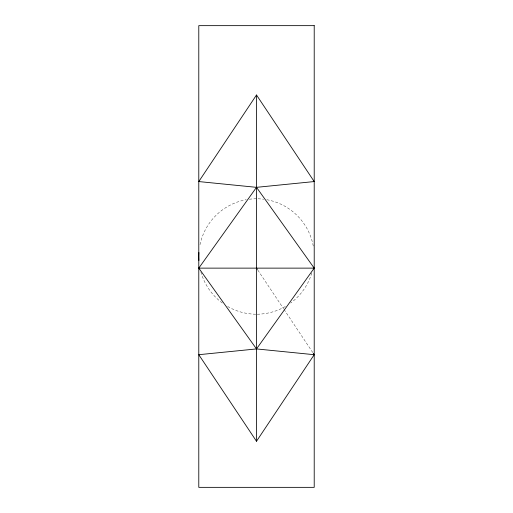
<?xml version="1.0" encoding="UTF-8"?>
<svg xmlns="http://www.w3.org/2000/svg" width="513" height="513" viewBox="0 0 513 513"><rect width="100%" height="100%" fill="white"/><g stroke="black" fill="none" stroke-linecap="round" stroke-linejoin="round"><path stroke-width="0.38" stroke-dasharray="2.56 1.92" d="M257.834 270.127L283.58 308.749M284.022 309.416L312.879 352.7M311.814 272.954A57.712 57.712 0 0 1 290.672 303.01M285.356 306.479A57.712 57.712 0 0 1 256.5 314.212M255.711 314.206A57.712 57.712 0 0 1 227.644 306.479M222.328 303.01A57.712 57.712 0 0 1 200.756 271.435M200.019 244.643A57.712 57.712 0 0 1 246.202 199.711M249.363 199.23A57.712 57.712 0 0 1 256.5 198.787M258.077 198.807A57.712 57.712 0 0 1 263.637 199.23M266.798 199.711A57.712 57.712 0 0 1 313.552 247.779"/><path stroke-width="0.77" d="M256.5 94.995L198.787 181.564L256.5 187.335L314.212 181.564L256.5 94.995L256.5 441.27L198.787 354.701L256.5 348.93L314.212 354.701L256.5 441.27M198.787 268.132L256.5 187.335L314.212 268.132L256.5 348.93L198.787 268.132L314.212 268.132M256.5 268.132L257.385 269.46M313.328 353.367L314.212 354.701M198.922 260.457A57.712 57.712 0 0 1 198.922 252.543M314.212 25.65L198.787 25.65L198.787 487.35L314.212 487.35L314.212 25.65"/></g></svg>
